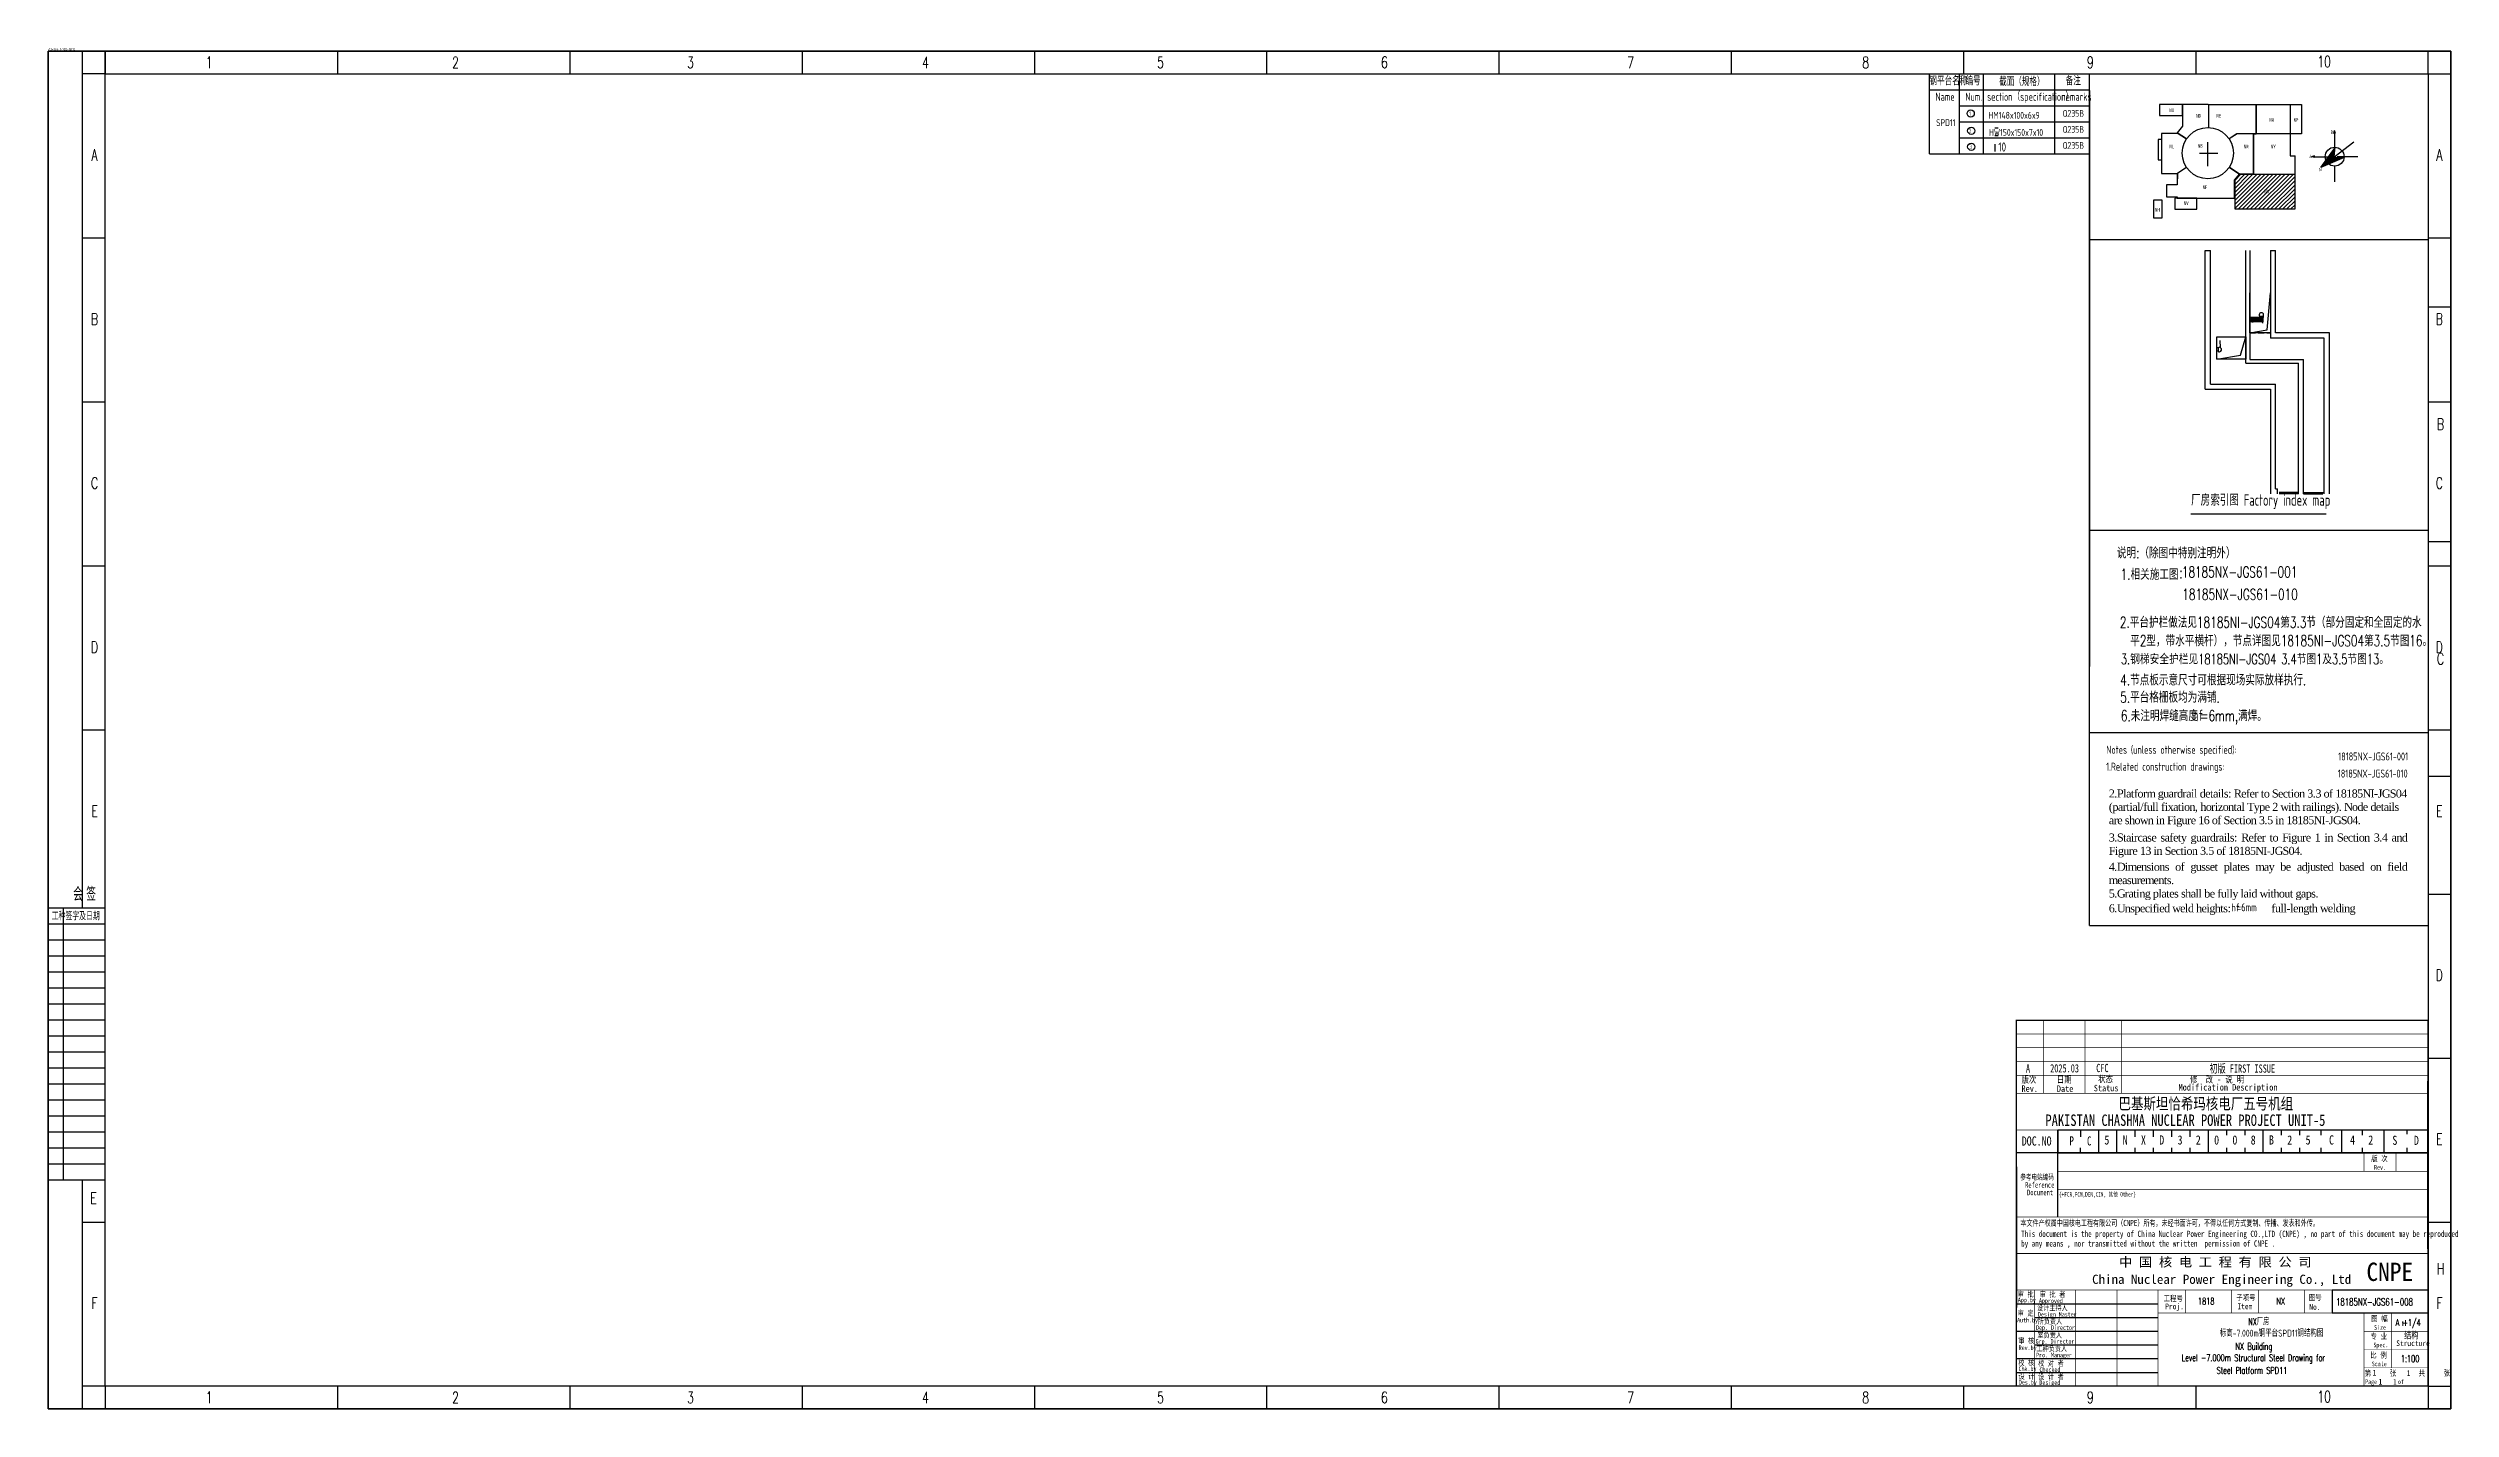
# Model space of a CAD drawing. Extents: x -110916 to 14423, y -159679 to 774005.
# Drawn here: x -103666 to 1436, y 59172 to 118702 of the extents above; entities that cross this region are included whole.
import ezdxf
from ezdxf.enums import TextEntityAlignment as Align

# ---------------------------------------------------------------- set-up
doc = ezdxf.new("R2010")
doc.units = 0
for name, pattern in [('ACAD_ISO02W100', [15, 12, -3]), ('CENTER', [2, 1.25, -0.25, 0.25, -0.25]), ('CONTINOUS', [0]), ('DASHED', [0.75, 0.5, -0.25])]:
    doc.linetypes.add(name, pattern=pattern)
doc.layers.get('0').update_dxf_attribs({"linetype": 'CONTINUOUS'})
for name, color, linetype in [('1', 1, 'CONTINUOUS'), ('C77(文本)', 3, 'CONTINUOUS'), ('DEN202303', 1, 'CONTINUOUS'), ('NUM', 7, 'CONTINUOUS'), ('PDIM', 3, 'CONTINUOUS'), ('PUB_TEXT', 7, 'CONTINUOUS'), ('TEXT', 7, 'CONTINUOUS'), ('TK', 7, 'CONTINUOUS'), ('下层墙体', 2, 'ACAD_ISO02W100'), ('图框', 4, 'CONTINOUS'), ('土建', 4, 'CONTINUOUS'), ('墙柱标注', 220, 'CONTINUOUS'), ('房间号', 7, 'CONTINUOUS'), ('指北针', 3, 'CONTINUOUS'), ('标注', 3, 'CONTINUOUS'), ('河北布置D3 DX条件-2020.11.16', 6, 'CONTINUOUS'), ('郑州布置', 3, 'CONTINUOUS')]:
    doc.layers.add(name, color=color, linetype=linetype)
doc.layers.add('_TSZ_PLOT_MARK', color=1, linetype='CONTINUOUS', plot=False)
doc.styles.add('0902', font='tssdeng.shx', dxfattribs={"width": 0.7, "bigfont": 'tssdchn.shx'})
doc.styles.add('1', font='ROMANS', dxfattribs={"width": 0.7, "bigfont": 'HZTXT'})
doc.styles.add('_TSZ_PLOT_MARK', font='tssdeng.shx', dxfattribs={"width": 0.7, "bigfont": 'tssdchn.shx'})
doc.styles.add('bine', font='binee.shx', dxfattribs={"width": 0.7, "bigfont": 'binec.shx'})
doc.styles.add('CHINESE-3', font='romand.shx', dxfattribs={"width": 0.8, "bigfont": 'ochinese.shx'})
doc.styles.add('HZ', font='TXT.shx', dxfattribs={"width": 0.7, "bigfont": 'hz.shx'})
doc.styles.add('RH', font='romans.shx', dxfattribs={"width": 0.7, "bigfont": 'hz.shx'})
doc.styles.add('ROMAND', font='romand.shx', dxfattribs={"width": 0.7, "bigfont": 'ochinese.shx'})
doc.styles.add('S1', font='tssdeng.shx', dxfattribs={"width": 0.7, "bigfont": 'tssdchn.shx'})
doc.styles.add('style name1', font='romans.shx', dxfattribs={"width": 0.7, "bigfont": 'hz.shx'})
doc.styles.add('TSSD_DIMENSION', font='tssdeng.shx', dxfattribs={"width": 0.7, "bigfont": 'Hztxt.shx'})
doc.styles.add('TSSD_Rein', font='Tssdeng.shx', dxfattribs={"width": 0.7, "bigfont": 'hztxt.shx'})
doc.styles.add('宋体', font='', dxfattribs={"width": 0.7})
doc.styles.add('汉字', font='STFANGSO.TTF', dxfattribs={"width": 0.8, "height": 4})
doc.styles.get('宋体').set_extended_font_data('SimSun')

# ---------------------------------------------------------------- blocks, each defined once
blk = doc.blocks.new('*U5')
at = {"layer": '图框'}
blk.add_line((0, 500), (0, -500), dxfattribs=at)
blk = doc.blocks.new('*U6')
at = {"color": 0, "linetype": 'ByBlock', "lineweight": -2, "transparency": 16777216}
for p in [(0, 0), (10160, 0), (20320, 0), (30480, 0), (40640, 0), (50800, 0), (60960, 0), (71120, 0), (81280, 0), (91440, 0)]:
    blk.add_blockref('*U5', p, dxfattribs=at)
blk = doc.blocks.new('*U7')
at = {"layer": '图框'}
blk.add_line((0, 500), (0, -500), dxfattribs=at)
blk = doc.blocks.new('*U8')
at = {"color": 0, "linetype": 'ByBlock', "lineweight": -2, "transparency": 16777216}
for p in [(0, 0), (10160, 0), (20320, 0), (30480, 0), (40640, 0), (50800, 0), (60960, 0), (71120, 0), (81280, 0), (91440, 0)]:
    blk.add_blockref('*U7', p, dxfattribs=at)
blk = doc.blocks.new('会签')
at = {"color": 0}
for p, q in [((3629.7, -1305.7), (3604.7, -1305.7)), ((3629.7, -1312.7), (3604.7, -1312.7)), ((3611.4, -1424.7), (3611.4, -1305.7)), ((3629.7, -1319.7), (3604.7, -1319.7)), ((3629.7, -1326.7), (3604.7, -1326.7)), ((3629.7, -1333.7), (3604.7, -1333.7)), ((3629.7, -1340.7), (3604.7, -1340.7)), ((3629.7, -1347.7), (3604.7, -1347.7)), ((3629.7, -1354.7), (3604.7, -1354.7)), ((3629.7, -1361.7), (3604.7, -1361.7)), ((3629.7, -1368.7), (3604.7, -1368.7)), ((3629.7, -1375.7), (3604.7, -1375.7)), ((3629.7, -1382.7), (3604.7, -1382.7)), ((3629.7, -1389.7), (3604.7, -1389.7)), ((3629.7, -1396.7), (3604.7, -1396.7)), ((3629.7, -1403.7), (3604.7, -1403.7)), ((3629.7, -1410.7), (3604.7, -1410.7)), ((3629.7, -1417.7), (3604.7, -1417.7)), ((3629.7, -1424.7), (3604.7, -1424.7))]:
    blk.add_line(p, q, dxfattribs=at)
at = {"color": 0, "style": 'bine', "width": 0.7}
for s, height, p in [('会 签  ', 6, (3622.2, -1302.5)), ('工种签字及日期', 3.3, (3616.8, -1310.9))]:
    blk.add_text(s, height=height, dxfattribs=at).set_placement(p, align=Align.CENTER)
blk = doc.blocks.new('A$C68531DCE')
at = {"layer": '1', "color": 7}
blk.add_line((104072, 12392), (104072, 12392), dxfattribs=at)
blk.add_line((104072, 12392), (104072, 12392), dxfattribs=at)
blk.add_line((104072, 12392), (104072, 12392), dxfattribs=at)
blk.add_line((104072, 12392), (104072, 12392), dxfattribs=at)
at = {"layer": '图框'}
for p, q in [((1, 59400), (105101, 59400)), ((1, 0), (1, 59400)), ((1501, 21900), (1501, 59400)), ((2501, 58400), (2501, 59400)), ((104101, 58400), (104101, 59400)), ((105101, 59400), (105101, 0)), ((2501, 58400), (1501, 58400)), ((104101, 58400), (105101, 58400)), ((1501, 51225), (2501, 51225)), ((104101, 51225), (105101, 51225)), ((1501, 44050), (2501, 44050)), ((104101, 44050), (105101, 44050)), ((1501, 36875), (2501, 36875)), ((104101, 36875), (105101, 36875)), ((1501, 29700), (2501, 29700)), ((104101, 29700), (104101, 1000)), ((104101, 29700), (104101, 1000)), ((104101, 29700), (104101, 1000)), ((104101, 29700), (104101, 1000)), ((104101, 29700), (105101, 29700)), ((104101, 22525), (105101, 22525)), ((104101, 15350), (105101, 15350)), ((1501, 0), (1501, 10003)), ((1501, 8175), (2501, 8175)), ((104101, 8175), (105101, 8175)), ((105101, 0), (1, 0)), ((2501, 1000), (1501, 1000)), ((104101, 1000), (104101, 0)), ((104101, 1000), (105101, 1000))]:
    blk.add_line(p, q, dxfattribs=at)
at = {"layer": '图框', "color": 1}
for p, q in [((2493, 1001), (2493, 58401)), ((2501, 58400), (104101, 58400)), ((104101, 58400), (104101, 1000)), ((104101, 1000), (2501, 1000))]:
    blk.add_line(p, q, dxfattribs=at)
at = {"linetype": 'Continuous'}
for name, p in [('*U8', (2501, 58900)), ('*U6', (2501, 500))]:
    blk.add_blockref(name, p, dxfattribs=at)
at = {"color": 0, "xscale": 100, "yscale": 100, "zscale": 100}
blk.add_blockref('会签', (-360469, 152473), dxfattribs=at)
at = {"layer": '图框', "style": 'HZ', "width": 0.7}
for s, p in [('1', (7049, 58656)), ('2', (17819, 58650)), ('3', (28100, 58650)), ('4', (38380, 58650)), ('5', (48660, 58650)), ('6', (58450, 58654)), ('7', (69221, 58650)), ('8', (79502, 58650)), ('9', (89329, 58655)), ('10', (99556, 58689)), ('A', (2034, 54601)), ('A', (104597, 54601)), ('B', (2034, 47426)), ('B', (104597, 47426)), ('C', (2034, 40251)), ('C', (104597, 40251)), ('D', (2034, 33076)), ('D', (104597, 33076)), ('E', (2034, 25901)), ('E', (104597, 25901)), ('D', (104597, 18726)), ('E', (104597, 11551)), ('E', (1989, 8968)), ('F', (2034, 4376)), ('F', (104597, 4376)), ('1', (7049, 256)), ('2', (17819, 250)), ('3', (28100, 250)), ('4', (38380, 250)), ('5', (48660, 250)), ('6', (58450, 254)), ('7', (69221, 250)), ('8', (79502, 250)), ('9', (89329, 255)), ('10', (99556, 289))]:
    blk.add_text(s, height=500, dxfattribs=at).set_placement(p, align=Align.CENTER)
blk = doc.blocks.new('B202491810562')
at = {"layer": '房间号', "linetype": 'ByBlock', "ltscale": 1000}
h = blk.add_hatch(dxfattribs=at)
h.set_pattern_fill('ANSI31', color=256, scale=1000)
h.set_pattern_definition([(45, (-159094.41, 72680.96), (-88.38835, 88.38835), [])])
h.paths.add_polyline_path([(6193, 1904), (4379, 1904), (3769, 1904), (3554, 1644), (3554, 384), (6193, 384)])
h.paths.add_polyline_path([(4808, 1010), (4808, 1278), (5130, 1278), (5130, 1010)], flags=24)
at = {"linetype": 'CENTER', "ltscale": 1500}
for p, q in [((2379, 2258), (2379, 3311)), ((2014, 2828), (2809, 2828))]:
    blk.add_line(p, q, dxfattribs=at)
at = {"layer": '土建', "color": 1, "linetype": 'ByBlock'}
for p, q in [((270, 4948), (270, 4468)), ((1267, 4948), (270, 4948)), ((270, 4468), (1267, 4468)), ((1267, 4468), (1267, 4948)), ((2399, 4948), (1271, 4948)), ((1271, 4948), (1271, 4003)), ((2399, 4948), (4487, 4948)), ((2425, 3946), (2425, 4948)), ((4487, 4948), (4487, 3676)), ((4487, 4785), (4487, 4876)), ((4487, 4696), (4487, 4725)), ((4487, 3879), (4487, 4648)), ((4491, 4948), (5977, 4948)), ((4491, 3676), (4491, 4948)), ((5977, 4948), (5977, 3676)), ((5977, 4948), (6473, 4948)), ((5977, 4948), (5977, 3676)), ((6473, 4948), (6473, 3676)), ((351, 3424), (211, 3424)), ((211, 3424), (211, 2542)), ((1073, 3692), (351, 3692)), ((351, 3692), (351, 1932)), ((1447, 3450), (1040, 3719)), ((1271, 4003), (1041, 3719)), ((1041, 3719), (1446, 3449)), ((1446, 3449), (1073, 3692)), ((3653, 3676), (3311, 3449)), ((3642, 3669), (3311, 3450)), ((3654, 3672), (3316, 3448)), ((4487, 3676), (3653, 3676)), ((4375, 3672), (3654, 3672)), ((4375, 1908), (4375, 3672)), ((4375, 3672), (4375, 1908)), ((5977, 3672), (4379, 3672)), ((4379, 3672), (4379, 1908)), ((4523, 3672), (4407, 3672)), ((4415, 3676), (4487, 3676)), ((4487, 3676), (4487, 3819)), ((5977, 3676), (4491, 3676)), ((6473, 3676), (5977, 3676)), ((5977, 3672), (5977, 2714)), ((211, 2542), (351, 2542)), ((1025, 1932), (1442, 2208)), ((1448, 2206), (1045, 1939)), ((3763, 1907), (3311, 2208)), ((3763, 1907), (3311, 2207)), ((3316, 2208), (3769, 1908)), ((4375, 2924), (4375, 1908)), ((5977, 2714), (6193, 2714)), ((6193, 1908), (6193, 2714)), ((351, 1932), (1025, 1932)), ((1043, 1444), (577, 1444)), ((577, 1444), (577, 916)), ((1045, 1939), (1043, 1444)), ((1045, 1668), (1045, 1939)), ((3550, 1645), (3763, 1907)), ((3550, 856), (3550, 1645)), ((3769, 1904), (3554, 1644)), ((3554, 1644), (3554, 384)), ((3769, 1908), (4375, 1908)), ((4375, 1904), (3769, 1904)), ((4375, 1904), (4379, 1904)), ((4379, 1908), (6193, 1908)), ((4379, 1904), (6193, 1904)), ((6193, 384), (6193, 1904)), ((376, 764), (0, 764)), ((0, 764), (0, 0)), ((0, 0), (376, 0)), ((376, 0), (376, 764)), ((577, 916), (1041, 916)), ((942, 852), (942, 372)), ((1897, 852), (942, 852)), ((942, 372), (1897, 372)), ((1041, 916), (1041, 856)), ((1041, 856), (3550, 856)), ((1897, 372), (1897, 852)), ((1897, 372), (1897, 852)), ((3554, 384), (6193, 384))]:
    blk.add_line(p, q, dxfattribs=at)
at = {"layer": '土建', "color": 3, "linetype": 'ByBlock'}
for p, q in [((8759, 3310), (7315, 2205)), ((7924, 3717), (7924, 2907)), ((6998, 2673), (7924, 2672)), ((7924, 2259), (7924, 1570)), ((8939, 2672), (8042, 2672))]:
    blk.add_line(p, q, dxfattribs=at)
blk.add_lwpolyline([(8336, 2632), (7315, 2205), (7968, 3083)], dxfattribs=at)
at = {"layer": '土建', "color": 1, "linetype": 'ByBlock'}
blk.add_circle((2379, 2828), 1119, dxfattribs=at)
at = {"layer": '土建', "color": 3, "linetype": 'ByBlock'}
blk.add_circle((7924, 2672), 414, dxfattribs=at)
blk.add_point((7690, 2656), dxfattribs=at)
blk.add_point((7690, 2656), dxfattribs=at)
for points in [[(7968, 3083), (7315, 2205), (7925, 2672)], [(7925, 2672), (8336, 2632), (7315, 2205)]]:
    blk.add_solid(points, dxfattribs=at)
at = {"layer": '指北针'}
for p, q in [((7888, 3681), (7924, 3813)), ((7961, 3681), (7924, 3813)), ((7049, 2709), (6917, 2673)), ((7049, 2636), (6917, 2673))]:
    blk.add_line(p, q, dxfattribs=at)
for points in [[(7924, 3717), (7888, 3681), (7924, 3813)], [(7961, 3681), (7924, 3813), (7924, 3717)], [(7013, 2673), (7049, 2709), (6917, 2673)], [(7049, 2636), (6917, 2673), (7013, 2673)]]:
    blk.add_solid(points, dxfattribs=at)
at = {"color": 0, "linetype": 'ByBlock', "width": 0.8}
for s, p in [('NU', (691, 4623)), ('ND', (1867, 4382)), ('NE', (2752, 4382)), ('NA', (5068, 4203)), ('NP', (6129, 4203)), ('NL', (696, 3042)), ('NB', (1944, 3068)), ('NR', (3952, 3032)), ('NY', (5137, 3032)), ('NF', (2150, 1263)), ('NX', (4841, 1064)), ('NH', (68, 267)), ('NV', (1328, 554))]:
    blk.add_text(s, height=160, dxfattribs=at).set_placement(p)
at = {"layer": '指北针', "style": 'TSSD_DIMENSION', "width": 0.7}
for s, p in [('B', (7753, 3668)), ('A', (6814, 2607)), ('N', (7244, 2033))]:
    blk.add_text(s, height=150, dxfattribs=at).set_placement(p)

msp = doc.modelspace()

# ---------------------------------------------------------------- hatches: boundary and pattern name
at = {"layer": '河北布置D3 DX条件-2020.11.16'}
h = msp.add_hatch(dxfattribs=at)
h.set_pattern_fill('ANSI37', color=4, scale=14, style=0)
h.set_pattern_definition([(45, (-51706.024, 566704.23), (-31.4308964, 31.4308964), []), (135, (-51706.024, 566704.23), (-31.4308964, -31.4308964), [])])
h.paths.add_polyline_path([(-6777, 106915), (-7365, 106915), (-7365, 106895), (-7310, 106895), (-7310, 106737), (-7365, 106737), (-7365, 106719), (-6777, 106719)])
h.paths.add_polyline_path([(-7310, 106895), (-7365, 106895), (-7365, 106759), (-7310, 106759)], flags=17)
h.paths.add_polyline_path([(-7310, 106759), (-7365, 106759), (-7365, 106737), (-7310, 106737)], flags=17)
h.paths.add_polyline_path([(-7176, 106793), (-7002, 106793), (-7002, 106856), (-7176, 106856)], flags=24)

# ---------------------------------------------------------------- linework, layer by layer
at = {"color": 1}
for p, q in [((-14379, 80326), (-14379, 117572)), ((-14379, 110327), (436, 110327)), ((-14379, 97609), (436, 97609)), ((-14379, 88766), (436, 88766)), ((-14379, 80326), (436, 80326))]:
    msp.add_line(p, q, dxfattribs=at)
for p, q in [((-18374, 115205), (-18511, 115205)), ((-18511, 114881), (-18374, 114881)), ((-18511, 114505), (-18511, 114181))]:
    msp.add_line(p, q)
at = {"color": 4, "linetype": 'Continuous'}
msp.add_line((-15772, 71372), (-15772, 67572), dxfattribs=at)
at = {"color": 4}
msp.add_line((-14772, 71372), (-14772, 71072), dxfattribs=at)
at = {"flags": 128}
for points in [[(436, 107379), (1436, 107379)], [(436, 97117), (1436, 97117)], [(436, 86854), (1436, 86854)]]:
    msp.add_lwpolyline(points, dxfattribs=at)
for centre in [(-19570, 115838), (-19545, 115085), (-19545, 114385)]:
    msp.add_circle(centre, 158)
at = {"layer": '1', "color": 4}
for p, q in [((395, 73508), (395, 73508)), ((395, 73508), (395, 73508)), ((395, 73508), (395, 73508)), ((395, 73508), (395, 73508)), ((395, 73508), (395, 73508)), ((395, 73508), (395, 73508)), ((395, 73508), (395, 73508)), ((395, 73508), (395, 73508)), ((428, 66178), (428, 73508)), ((428, 66178), (428, 73508)), ((398, 71996), (398, 71996)), ((398, 71996), (398, 71996)), ((398, 71996), (398, 71996)), ((398, 71996), (398, 71996)), ((-14772, 71272), (-14772, 71272)), ((-14772, 70372), (-14772, 70593)), ((-13972, 70372), (-13972, 71372)), ((-13172, 70372), (-13172, 71372)), ((-12372, 71072), (-12372, 71372)), ((-12372, 70372), (-12372, 70593)), ((-11572, 71072), (-11572, 71372)), ((-11572, 70372), (-11572, 70593)), ((-10772, 71072), (-10772, 71372)), ((-10772, 70372), (-10772, 70593)), ((-9972, 71072), (-9972, 71372)), ((-9972, 70372), (-9972, 70593)), ((-9172, 70372), (-9172, 71372)), ((-8372, 71143), (-8372, 71372)), ((-8372, 70372), (-8372, 70593)), ((-7572, 71143), (-7572, 71372)), ((-7572, 70372), (-7572, 70593)), ((-6772, 70372), (-6772, 71372)), ((-5972, 71143), (-5972, 71372)), ((-5972, 70372), (-5972, 70593)), ((-5172, 71143), (-5172, 71372)), ((-5172, 70372), (-5172, 70593)), ((-4235, 71143), (-4235, 71372)), ((-4235, 70343), (-4235, 70593)), ((-3335, 70393), (-3335, 71393)), ((-2435, 71143), (-2435, 71343)), ((-2435, 70393), (-2435, 70593)), ((-1485, 70372), (-1485, 71372)), ((-485, 71193), (-485, 71383)), ((-485, 70393), (-485, 70593)), ((428, 70372), (-17572, 70372)), ((-17572, 63772), (-11372, 63772)), ((-16772, 63172), (-11372, 63172)), ((-17572, 62572), (-11372, 62572)), ((-17572, 61372), (-11372, 61372)), ((-16772, 61972), (-11372, 61972)), ((-17572, 60772), (-11372, 60772)), ((428, 60172), (-17572, 60172)), ((428, 60172), (-17572, 60172)), ((428, 60172), (-17572, 60172)), ((428, 60172), (-17572, 60172)), ((428, 60172), (-17572, 60172)), ((428, 60172), (-17572, 60172))]:
    msp.add_line(p, q, dxfattribs=at)
at = {"layer": '1', "color": 4, "ltscale": 0.8}
msp.add_line((-17572, 69761), (-17572, 63611), dxfattribs=at)
at = {"layer": '1', "color": 4, "const_width": 50}
for points in [[(-17572, 60172), (428, 60172), (428, 76172), (-17572, 76172)], [(-17572, 65972), (428, 65972), (428, 60172), (-17572, 60172)]]:
    msp.add_lwpolyline(points, close=True, dxfattribs=at)
at = {"layer": '1', "color": 4}
for points, const_width in [([(-16372, 76172), (-16372, 72972)], 30), ([(-14572, 76172), (-14572, 72972)], 30), ([(-12972, 76172), (-12972, 72972)], 30), ([(-17572, 75572), (428, 75572)], 30), ([(-17572, 74972), (428, 74972)], 30), ([(-17572, 74372), (428, 74372)], 30), ([(-17572, 73772), (428, 73772)], 30), ([(-17572, 72972), (428, 72972)], 30), ([(-17572, 71372), (428, 71372)], 30), ([(-15772, 71372), (-15772, 67572)], 30), ([(-17572, 70372), (428, 70372)], 30), ([(-15772, 69572), (428, 69572)], 30), ([(-2372, 70372), (-2372, 69572)], 30), ([(-972, 70372), (-972, 69572)], 30), ([(-15772, 68772), (428, 68772)], 30), ([(-17572, 67572), (428, 67572)], 30), ([(-17572, 64372), (428, 64372)], 30), ([(-16772, 64372), (-16772, 60172)], 30), ([(-16772, 64372), (-16772, 60172)], 30), ([(-14972, 64372), (-14972, 60172)], 30), ([(-13172, 64372), (-13172, 60172)], 30), ([(-11372, 64372), (-11372, 60172)], 30), ([(-10172, 64372), (-10172, 63372)], 25), ([(-8172, 64372), (-8172, 63372)], 25), ([(-6972, 64372), (-6972, 63372)], 25), ([(-4972, 64372), (-4972, 63372)], 25), ([(-3772, 64372), (-3772, 63372)], 25), ([(-11372, 63372), (428, 63372)], 30), ([(-2372, 63372), (-2372, 60172)], 30), ([(-1172, 63372), (-1172, 60972)], 25), ([(428, 62572), (-2372, 62572)], 25), ([(428, 61772), (-2372, 61772)], 25), ([(428, 60972), (-2372, 60972)], 25)]:
    msp.add_lwpolyline(points, dxfattribs=dict(at, const_width=const_width))
at = {"layer": '_TSZ_PLOT_MARK'}
for points in [[(-103664, 59172), (1436, 59172), (1436, 118572), (-103664, 118572)], [(-103664, 59172), (1436, 59172), (1436, 118572), (-103664, 118572)], [(-15764, 70372), (436, 70372), (436, 71372), (-15764, 71372)], [(-15764, 70372), (436, 70372), (436, 71372), (-15764, 71372)], [(-3764, 63372), (436, 63372), (436, 64372), (-3764, 64372)], [(-3764, 63372), (436, 63372), (436, 64372), (-3764, 64372)]]:
    msp.add_lwpolyline(points, close=True, dxfattribs=at)
at = {"layer": 'NUM', "color": 6, "const_width": 50}
for points in [[(-9954, 98321), (-4008, 98321)], [(-8469, 98321), (-6345, 98321)]]:
    msp.add_lwpolyline(points, dxfattribs=at)
at = {"layer": 'PDIM'}
for p, q in [((-21379, 114072), (-21379, 117572)), ((-21379, 116872), (-14379, 116872)), ((-20073, 117572), (-20073, 114072)), ((-19028, 117572), (-19028, 114072)), ((-15903, 117572), (-15903, 114072)), ((-14379, 116850), (-14379, 91650)), ((-14379, 116850), (-14379, 104250)), ((-14379, 116850), (-14379, 96550)), ((-20073, 116172), (-14379, 116172)), ((-20073, 115472), (-14379, 115472)), ((-20073, 114772), (-14379, 114772)), ((-21379, 114072), (-14379, 114072))]:
    msp.add_line(p, q, dxfattribs=at)
at = {"layer": '下层墙体', "linetype": 'DASHED', "ltscale": 500}
msp.add_line((-7365, 106243), (-6455, 106243), dxfattribs=at)
at = {"layer": '图框', "color": 1}
msp.add_line((436, 117572), (436, 60172), dxfattribs=at)
at = {"layer": '图框'}
msp.add_line((436, 88872), (436, 60172), dxfattribs=at)
msp.add_line((436, 88872), (436, 60172), dxfattribs=at)
msp.add_line((436, 88872), (436, 60172), dxfattribs=at)
msp.add_line((436, 88872), (436, 60172), dxfattribs=at)
at = {"layer": '图框', "color": 4}
msp.add_line((428, 60172), (-17572, 60172), dxfattribs=at)
msp.add_line((428, 60172), (-17572, 60172), dxfattribs=at)
msp.add_line((428, 60172), (-17572, 60172), dxfattribs=at)
msp.add_line((428, 60172), (-17572, 60172), dxfattribs=at)
at = {"layer": '土建'}
for p, q in [((-9311, 109841), (-9087, 109841)), ((-9311, 103779), (-9311, 109841)), ((-9087, 104003), (-9087, 109841)), ((-7533, 104913), (-7533, 109841)), ((-7365, 109841), (-7365, 105081)), ((-6455, 109841), (-6231, 109841)), ((-6455, 109841), (-6455, 106019)), ((-6232, 106243), (-6232, 109841)), ((-3879, 106243), (-6232, 106243)), ((-3879, 99201), (-3879, 106243)), ((-4103, 106019), (-6455, 106019)), ((-4103, 99201), (-4103, 106019)), ((-7533, 104913), (-5237, 104913)), ((-7365, 105081), (-5013, 105081)), ((-5237, 99201), (-5237, 104913)), ((-5013, 99201), (-5013, 105081)), ((-9311, 103779), (-6455, 103779)), ((-9087, 104003), (-6231, 104003)), ((-6455, 103779), (-6455, 99201)), ((-6231, 99425), (-6231, 104003)), ((-6231, 99425), (-6147, 99425)), ((-6147, 99201), (-6147, 99425))]:
    msp.add_line(p, q, dxfattribs=at)
at = {"layer": '河北布置D3 DX条件-2020.11.16', "color": 4}
for p, q in [((-7365, 106243), (-7365, 107993)), ((-6605, 106379), (-6455, 107992)), ((-6455, 107993), (-6455, 106243)), ((-6777, 106915), (-7365, 106915)), ((-7310, 106897), (-7365, 106897)), ((-7310, 106738), (-7365, 106738)), ((-6777, 106719), (-7365, 106719)), ((-7365, 106243), (-6605, 106379)), ((-6455, 106243), (-7365, 106243)), ((-7310, 106897), (-7310, 106738)), ((-6936, 106970), (-6777, 106970)), ((-6936, 106970), (-6936, 106915)), ((-6795, 106662), (-6795, 106717)), ((-6777, 106970), (-6777, 106915)), ((-6777, 106719), (-6777, 106915)), ((-8807, 105095), (-8807, 106075)), ((-8807, 106075), (-7533, 106075)), ((-8752, 105594), (-8807, 105594)), ((-8752, 105436), (-8807, 105436)), ((-8807, 105095), (-7771, 105269)), ((-8752, 105594), (-8752, 105436)), ((-8680, 105917), (-8654, 105603)), ((-7771, 105269), (-7533, 106075)), ((-7533, 106075), (-7533, 105095)), ((-7533, 105095), (-8807, 105095))]:
    msp.add_line(p, q, dxfattribs=at)
for centre, start, end in [((-7254, 106818), 234.64714, 125.35286), ((-6857, 107026), 324.64714, 215.35286), ((-8696, 105515), 234.64714, 125.35286)]:
    msp.add_arc(centre, 97.3, start, end, dxfattribs=at)
at = {"layer": '郑州布置'}
for p, q in [((-5237, 99257), (-6077, 99257)), ((-5237, 99201), (-6077, 99201)), ((-5013, 99257), (-4103, 99257)), ((-5013, 99201), (-4173, 99201))]:
    msp.add_line(p, q, dxfattribs=at)

# ---------------------------------------------------------------- block references
at = {"layer": 'DEN202303'}
msp.add_blockref('B202491810562', (-11576, 111278, 0), dxfattribs=at)
at = {"layer": '墙柱标注', "color": 0, "ltscale": 0.1}
msp.add_blockref('A$C68531DCE', (-103666, 59172), dxfattribs=at)

# ---------------------------------------------------------------- texts
at = {"ltscale": 99, "style": 'TSSD_Rein', "width": 0.7}
for s, p in [('钢平台名称', (-21373, 117079)), ('编号', (-19796, 117079)), ('截面（规格）', (-18325, 117048)), ('备注', (-15416, 117079))]:
    msp.add_text(s, height=350, dxfattribs=at).set_placement(p)
at = {"style": '0902', "width": 0.7}
for s, p in [('1', (-19564, 115931)), ('2', (-19539, 115179)), ('3', (-19517, 114476))]:
    msp.add_text(s, height=180, dxfattribs=at).set_placement(p, align=Align.TOP_RIGHT)
for s, p in [('HM148x100x6x9', (-18792, 115612)), ('Q235B', (-15546, 115694)), ('SPD11', (-21082, 115289)), ('HW150x150x7x10', (-18768, 114860)), ('Q235B', (-15546, 114994)), ('Q235B', (-15546, 114294))]:
    msp.add_text(s, height=300, dxfattribs=at).set_placement(p)
at = {"color": 0, "style": 'HZ', "width": 0.7}
for s, p in [('B', (821, 101997)), ('C', (821, 91735)), ('H', (821, 65053))]:
    msp.add_text(s, height=500, dxfattribs=at).set_placement(p)
at = {"color": 4, "linetype": 'Continuous', "style": '宋体', "width": 0.8}
for s, p in [('巴基斯坦恰希玛核电厂五号机组', (-13106, 72279)), ('PAKISTAN CHASHMA NUCLEAR POWER PROJECT UNIT-5', (-16301, 71553))]:
    msp.add_text(s, height=500, dxfattribs=at).set_placement(p)
for s, p in [('5', (-13723, 70619)), ('N', (-12923, 70619)), ('X', (-12123, 70619)), ('D', (-11323, 70619)), ('3', (-10523, 70619)), ('2', (-9723, 70619)), ('0', (-8923, 70619)), ('B', (-6523, 70619)), ('2', (-5723, 70619)), ('5', (-4923, 70619)), ('C', (-3898, 70619)), ('4', (-2978, 70619)), ('2', (-2178, 70619)), ('S', (-1126, 70602)), ('D', (-183, 70602))]:
    msp.add_text(s, height=400, dxfattribs=at).set_placement(p, align=Align.BOTTOM_LEFT)
at = {"color": 2, "linetype": 'Continuous', "style": '宋体', "width": 0.8}
for s, p in [('0', (-8123, 70619)), ('8', (-7323, 70619))]:
    msp.add_text(s, height=400, dxfattribs=at).set_placement(p, align=Align.BOTTOM_LEFT)
at = {"color": 4, "linetype": 'Continuous', "char_height": 400, "attachment_point": 5, "style": '宋体'}
for s, width, insert in [('P', 577.48, (-15152, 70900)), ('C', 676.01, (-14385, 70893))]:
    msp.add_mtext_dynamic_manual_height_columns(s, width=width, gutter_width=100, heights=[0], dxfattribs=dict(at, insert=insert))
at = {"layer": '1', "color": 4}
for s, height, style, width, p in [('版次', 288, '汉字', 0.8, (-17347, 73438)), ('A', 360, '宋体', 0.7, (-17154, 73885)), ('2025.03', 360, '宋体', 0.7, (-16094, 73893)), ('日期 ', 288, '汉字', 0.8, (-15802, 73438)), ('CFC', 360, '宋体', 0.7, (-14079, 73906)), ('状态', 288, '汉字', 0.8, (-13994, 73459)), ('修  改 - 说 明', 288, '汉字', 0.8, (-9977, 73444)), ('初版 FIRST ISSUE', 360, '宋体', 0.7, (-9122, 73881)), ('Rev.', 288, '汉字', 0.8, (-17347, 73042)), ('Date', 288, '汉字', 0.8, (-15802, 73036)), ('Status', 288, '汉字', 0.8, (-14186, 73063)), ('Modification Description', 288, '汉字', 0.8, (-10478, 73100)), ('DOC.NO', 400, '宋体', 0.8, (-17338, 70693)), ('版 次', 250, '汉字', 0.8, (-2053, 69999)), ('Rev.', 200, '汉字', 0.8, (-1927, 69639)), ('审 批', 240, '汉字', 0.8, (-17508, 64074)), ('审 批 者', 240, '汉字', 0.8, (-16551, 64066)), ('Auth.by', 200, '汉字', 0.8, (-17540, 62956)), ('App.by', 200, '汉字', 0.8, (-17506, 63840)), ('审 定', 240, '汉字', 0.8, (-17512, 63244)), ('设计主持人', 240, '汉字', 0.8, (-16674, 63476)), ('所负责人', 240, '汉字', 0.8, (-16641, 62889)), ('Design Master', 200, '汉字', 0.8, (-16630, 63208)), ('Approved', 200, '汉字', 0.8, (-16583, 63806)), ('Proj.', 250, '汉字', 0.8, (-11062, 63533)), ('Item', 250, '汉字', 0.8, (-7905, 63536)), ('No.', 250, '汉字', 0.8, (-4758, 63508)), ('图 幅', 250, '汉字', 0.8, (-2053, 62999)), ('审 核', 240, '汉字', 0.8, (-17489, 62038)), ('Grp. Director', 200, '汉字', 0.8, (-16730, 62030)), ('Dep. Director', 200, '汉字', 0.8, (-16710, 62632)), ('室负责人', 240, '汉字', 0.8, (-16652, 62286)), ('专 业', 250, '汉字', 0.8, (-2081, 62230)), ('Spec.', 200, '汉字', 0.8, (-1955, 61870)), ('Size', 200, '汉字', 0.8, (-1927, 62639)), ('Structure', 250, '汉字', 0.8, (-958, 61922)), ('校 核', 240, '汉字', 0.8, (-17487, 61075)), ('Chk.by', 200, '汉字', 0.8, (-17478, 60830)), ('Rev.by', 200, '汉字', 0.8, (-17471, 61750)), ('Pro. Manager', 200, '汉字', 0.8, (-16710, 61431)), ('工种负责人', 240, '汉字', 0.8, (-16696, 61696)), ('校 对 者', 240, '汉字', 0.8, (-16620, 61051)), ('Checked', 200, '汉字', 0.8, (-16563, 60794)), ('比 例', 250, '汉字', 0.8, (-2094, 61401)), ('Scale', 200, '汉字', 0.8, (-2025, 61041)), ('设 计', 240, '汉字', 0.8, (-17479, 60481)), ('Des.by', 200, '汉字', 0.8, (-17463, 60236)), ('设 计 者', 240, '汉字', 0.8, (-16620, 60466)), ('Desiged', 200, '汉字', 0.8, (-16567, 60224)), ('第     张      共     张', 250, '汉字', 0.8, (-2334, 60617)), ('Page       of  ', 200, '汉字', 0.8, (-2318, 60261)), ('1', 250, '汉字', 0.8, (-1993, 60627)), ('1', 250, '汉字', 0.8, (-1732, 60238)), ('1', 250, '汉字', 0.8, (-1095, 60228)), ('1', 250, '汉字', 0.8, (-499, 60613))]:
    msp.add_text(s, height=height, dxfattribs=dict(at, style=style, width=width)).set_placement(p)
at = {"layer": '1', "color": 4, "ltscale": 0.8}
for s, height, style, width, p in [('参考电站编码', 250, '宋体', 0.7, (-17403, 69193)), ('Reference', 250, '宋体', 0.7, (-17192, 68847)), ('Document', 250, '宋体', 0.7, (-17108, 68518)), ('(+FCR,FCN,DEN,CIN, 其他 Other)', 200, '宋体', 0.7, (-15706, 68461)), ('本文件产权属中国核电工程有限公司（CNPE）所有，未经书面许可，不得以任何方式复制、传播、发表和外传。', 270, '宋体', 0.7, (-17395, 67172)), ('This document is the property of China Nuclear Power Engineering CO.,LTD (CNPE) , no part of this document may be reproduced ', 270, '宋体', 0.7, (-17364, 66698)), ('by any means , nor transmitted without the written  permission of CNPE .', 270, '宋体', 0.7, (-17364, 66274)), ('工程号', 250, '汉字', 0.8, (-11130, 63884)), ('子项号', 250, '汉字', 0.8, (-7951, 63916)), ('图号', 250, '汉字', 0.8, (-4780, 63923))]:
    msp.add_text(s, height=height, dxfattribs=dict(at, style=style, width=width)).set_placement(p)
at = {"layer": '1', "color": 4, "style": '宋体'}
for s, width, p, p2 in [('中 国 核 电 工 程 有 限 公 司', 1.015354, (-13080, 65399), (-4658, 65399)), ('China Nuclear Power Engineering Co., Ltd', 0.990448, (-14259, 64644), (-2927, 64644))]:
    msp.add_text(s, height=400, dxfattribs=dict(at, width=width)).set_placement(p, p2, align=Align.FIT)
at = {"layer": '_TSZ_PLOT_MARK', "style": '_TSZ_PLOT_MARK'}
msp.add_text('A1+1/4_1:100-1818', height=100, dxfattribs=at).set_placement((-103664, 118572), align=Align.BOTTOM_LEFT)
msp.add_text('A1+1/4_1:100-1818', height=100, dxfattribs=at).set_placement((-103664, 118572), align=Align.BOTTOM_LEFT)
at = {"layer": 'C77(文本)', "style": 'TSSD_Rein', "width": 0.7}
for s, p in [('Name', (-21114, 116397)), ('Num.', (-19808, 116397)), ('section（specification）', (-18853, 116397)), ('remarks', (-15578, 116397)), ('1.Related construction drawings:  ', (-13645, 87094)), (' Notes (unless otherwise specified):   ', (-13808, 87834)), ('18185NX-JGS61-001', (-3494, 87539)), ('18185NX-JGS61-010', (-3512, 86790)), ('h%%142f', (-8170, 80934)), ('=6mm', (-7914, 80942, 0))]:
    msp.add_text(s, height=350, dxfattribs=at).set_placement(p)
at = {"layer": 'C77(文本)', "color": 7, "linetype": 'Continuous'}
for s, height, style, width, p in [('10', 400, 'S1', 0.75, (-18361, 114174)), ('说明:（除图中特别注明外）', 480, '1', 0.7, (-13173, 96379)), ('1.相关施工图：', 480, '1', 0.7, (-13010, 95441)), ('18185NX-JGS61-001', 480, '1', 0.7, (-10334, 95542)), ('18185NX-JGS61-010', 480, '1', 0.7, (-10318, 94564)), ('2.平台护栏做法见18185NI-JGS04第3.3节（部分固定和全固定的水', 480, '1', 0.7, (-13043, 93341)), ('平2型，带水平横杆），节点详图见18185NI-JGS04第3.5节图16。', 480, '1', 0.7, (-12595, 92537)), ('3.钢梯安全护栏见18185NI-JGS04 3.4节图1及3.5节图13。', 450, '1', 0.7, (-13000, 91749, 0)), ('4.节点板示意尺寸可根据现场实际放样执行.', 480, '1', 0.7, (-13030, 90820)), ('5.平台格栅板均为满铺.', 480, '1', 0.7, (-13030, 90068)), ('6.未注明焊缝高度', 480, '1', 0.7, (-13002, 89257, 0)), ('=6mm,满焊。', 480, '1', 0.7, (-9547, 89258, 0))]:
    msp.add_text(s, height=height, dxfattribs=dict(at, style=style, width=width)).set_placement(p)
at = {"layer": 'C77(文本)', "color": 4, "style": 'S1', "width": 0.7}
msp.add_text('厂房索引图 Factory index map', height=498.75, dxfattribs=at).set_placement((-9932, 98533, 0), align=Align.BOTTOM_LEFT)
at = {"layer": 'C77(文本)', "char_height": 350, "attachment_point": 1, "style": 'TSSD_Rein'}
for s, width, insert in [('{\\fTimes New Roman|b0|i0|c0|p18;\\W1;\\T0.9;2.Platform guardrail details: Refer to Section 3.3 of 18185NI-JGS04 (partial/full fixation, horizontal Type 2 with railings). Node details are shown in Figure 16 of Section 3.5 in 18185NI-JGS04.}', 13014.8, (-13529, 86269)), ('\\pxqj,t3;{\\fTimes New Roman|b0|i0|c0|p18;\\W1;\\T0.9;3.Staircase safety guardrails: Refer to Figure 1 in Section 3.4 and Figure 13 in Section 3.5 of 18185NI-JGS04.  }', 13014.8, (-13529, 84344)), ('\\pxqj,t3;{\\fTimes New Roman|b0|i0|c0|p18;\\W1;\\T0.9;4.Dimensions of gusset plates may be adjusted based on field measurements.}', 13014.8, (-13529, 83064)), ('\\pxqj,t3;{\\fTimes New Roman|b0|i0|c0|p18;\\W1;\\T0.9;6.Unspecified weld heights:               full-length welding   }', 13490.1, (-13529, 81247)), ('\\pxqj,t3;{\\fTimes New Roman|b0|i0|c0|p18;\\W1;\\T0.9;5.Grating plates shall be fully laid without gaps.  }', 13014.8, (-13529, 81895))]:
    msp.add_mtext_dynamic_manual_height_columns(s, width=width, gutter_width=5000, heights=[0], dxfattribs=dict(at, insert=insert))
at = {"layer": 'PUB_TEXT', "color": 4, "style": '宋体', "width": 0.891618}
msp.add_text('CNPE', height=800, dxfattribs=at).set_placement((-2258, 64771), (-218, 64771), align=Align.FIT)
at = {"layer": 'TEXT', "style": 'TSSD_Rein', "width": 0.7}
msp.add_text('h%%142f', height=480, dxfattribs=at).set_placement((-9849, 89278))
at = {"layer": 'TK', "color": 4}
for s, style, width, p in [('1818', 'ROMAND', 0.7, (-9628, 63734)), ('NX', 'ROMAND', 0.7, (-6199, 63734)), ('结构', 'CHINESE-3', 0.8, (-609, 62215))]:
    msp.add_text(s, height=300, dxfattribs=dict(at, style=style, width=width)).set_placement(p)
at = {"layer": 'TK', "color": 2, "style": 'RH', "width": 0.7}
for s, p in [('NX厂房', (-7431, 62841)), ('NX Building', (-7988, 61761)), ('Level -7.000m Structural Steel Drawing for', (-10339, 61260)), (' Steel Platform SPD11', (-8959, 60705))]:
    msp.add_text(s, height=300, dxfattribs=at).set_placement(p)
at = {"layer": 'TK', "color": 0, "style": 'ROMAND', "width": 0.7}
for s, height, p in [('A +1/4', 300, (-982, 62801)), ('1', 200, (-746, 62801))]:
    msp.add_text(s, height=height, dxfattribs=at).set_placement(p)
at = {"layer": 'TK', "color": 3, "style": 'TSSD_Rein', "width": 0.7}
msp.add_text('标高-7.000m钢平台SPD11钢结构图', height=300, dxfattribs=at).set_placement((-8676, 62337))
at = {"layer": 'TK', "style": 'ROMAND', "width": 0.7}
msp.add_text('1:100', height=300, dxfattribs=at).set_placement((-758, 61219))
at = {"layer": '标注', "color": 4, "ltscale": 0.001, "style": 'ROMAND', "width": 0.7}
msp.add_text('18185NX-JGS61-008', height=320, dxfattribs=at).set_placement((-3594, 63692))
at = {"layer": '河北布置D3 DX条件-2020.11.16', "color": 4, "style": 'style name1', "width": 0.7}
msp.add_text('-7.000', height=42, dxfattribs=at).set_placement((-7171, 106803))

doc.saveas('drawing.dxf')
